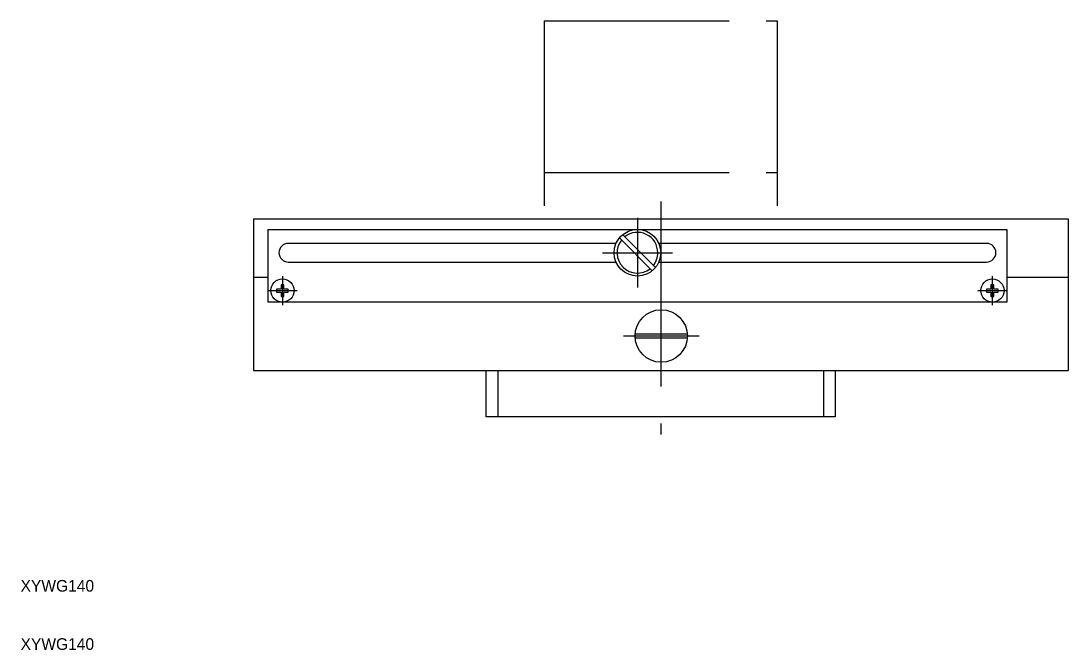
# Model space of a CAD drawing. Extents: x 10 to 520, y 10 to 290.
# Drawn here: x 10.1 to 190, y 10 to 118 of the extents above; entities that cross this region are included whole.
import ezdxf

# ---------------------------------------------------------------- set-up
doc = ezdxf.new("R2010")
doc.units = 0
doc.linetypes.add('CENTER', pattern=[50.8, 31.75, -6.35, 6.35, -6.35])
doc.linetypes.add('PHANTOM', pattern=[63.5, 31.75, -6.35, 6.35, -6.35, 6.35, -6.35])
doc.layers.get('0').update_dxf_attribs({"linetype": 'CONTINUOUS'})
doc.layers.add('CENTER', color=1, linetype='CENTER')

msp = doc.modelspace()

# ---------------------------------------------------------------- linework, layer by layer
at = {"color": 3, "linetype": 'PHANTOM'}
for p, q in [((100, 118), (100, 84)), ((100, 118), (140, 118)), ((140, 118), (140, 84)), ((100, 92), (140, 92))]:
    msp.add_line(p, q, dxfattribs=at)
at = {"color": 7, "linetype": 'CONTINUOUS'}
for p, q in [((50, 84), (100, 84)), ((50, 84), (50, 58)), ((100, 84), (140, 84)), ((140, 84), (190, 84)), ((190, 84), (190, 58)), ((52.5, 82.2), (179.5, 82.2)), ((52.5, 82.2), (52.5, 69.7)), ((113.47, 81.3), (119.1, 75.67)), ((179.5, 82.2), (179.5, 70.7)), ((112.33, 79.8), (56, 79.8)), ((118.53, 75.1), (112.9, 80.73)), ((176, 79.8), (119.67, 79.8)), ((179.5, 79.2), (179.5, 69.7)), ((56, 76.6), (112.33, 76.6)), ((119.67, 76.6), (176, 76.6)), ((50, 74), (52.5, 74)), ((179.5, 74), (190, 74)), ((54.75, 72.7), (54.75, 71.95)), ((55.25, 72.7), (54.75, 72.7)), ((55.25, 71.95), (55.25, 72.7)), ((176.75, 72.7), (176.75, 71.95)), ((177.25, 72.7), (176.75, 72.7)), ((177.25, 71.95), (177.25, 72.7)), ((54, 71.95), (54, 71.45)), ((54.75, 71.95), (54, 71.95)), ((54, 71.45), (54.75, 71.45)), ((54.75, 71.45), (54.75, 70.7)), ((54.75, 70.7), (55.25, 70.7)), ((56, 71.95), (55.25, 71.95)), ((55.25, 70.7), (55.25, 71.45)), ((55.25, 71.45), (56, 71.45)), ((56, 71.45), (56, 71.95)), ((176, 71.95), (176, 71.45)), ((176.75, 71.95), (176, 71.95)), ((176, 71.45), (176.75, 71.45)), ((176.75, 71.45), (176.75, 70.7)), ((176.75, 70.7), (177.25, 70.7)), ((178, 71.95), (177.25, 71.95)), ((177.25, 70.7), (177.25, 71.45)), ((177.25, 71.45), (178, 71.45)), ((178, 71.45), (178, 71.95)), ((179.5, 69.7), (52.5, 69.7)), ((115.6, 64.3), (124.57, 64.3)), ((124.57, 63.5), (115.6, 63.5)), ((50, 58), (190, 58)), ((90, 50), (90, 58)), ((92, 58), (92, 50)), ((148, 58), (148, 50)), ((150, 58), (150, 50)), ((150, 50), (90, 50))]:
    msp.add_line(p, q, dxfattribs=at)
for centre, radius in [((116, 78.2), 4), ((55, 71.7), 2), ((177, 71.7), 2), ((120.09, 63.9), 4.5)]:
    msp.add_circle(centre, radius, dxfattribs=at)
for centre, radius, start, end in [((116, 78.2), 3.5, 0, 128.4376), ((56, 78.2), 1.6, 90, 270), ((116, 78.2), 3.5, 141.5624, 308.4376), ((176, 78.2), 1.6, 270, 90), ((116, 78.2), 3.5, 321.5624, 0)]:
    msp.add_arc(centre, radius, start, end, dxfattribs=at)
at = {"layer": 'CENTER', "color": 1, "linetype": 'CENTER'}
for p, q in [((120, 87), (120, 47)), ((116, 84.2), (116, 72.2)), ((110, 78.2), (122, 78.2)), ((55, 74.2), (55, 69.2)), ((55, 74.2), (55, 69.2)), ((177, 69.2), (177, 74.2)), ((177, 69.2), (177, 74.2)), ((52.5, 71.7), (57.5, 71.7)), ((52.5, 71.7), (57.5, 71.7)), ((174.5, 71.7), (179.5, 71.7)), ((174.5, 71.7), (179.5, 71.7)), ((113.59, 63.9), (126.59, 63.9))]:
    msp.add_line(p, q, dxfattribs=at)

# ---------------------------------------------------------------- texts
at = {"color": 7, "linetype": 'CONTINUOUS'}
for p in [(10, 20), (10, 10)]:
    msp.add_text('XYWG140', height=2, dxfattribs=at).set_placement(p)

doc.saveas('drawing.dxf')
